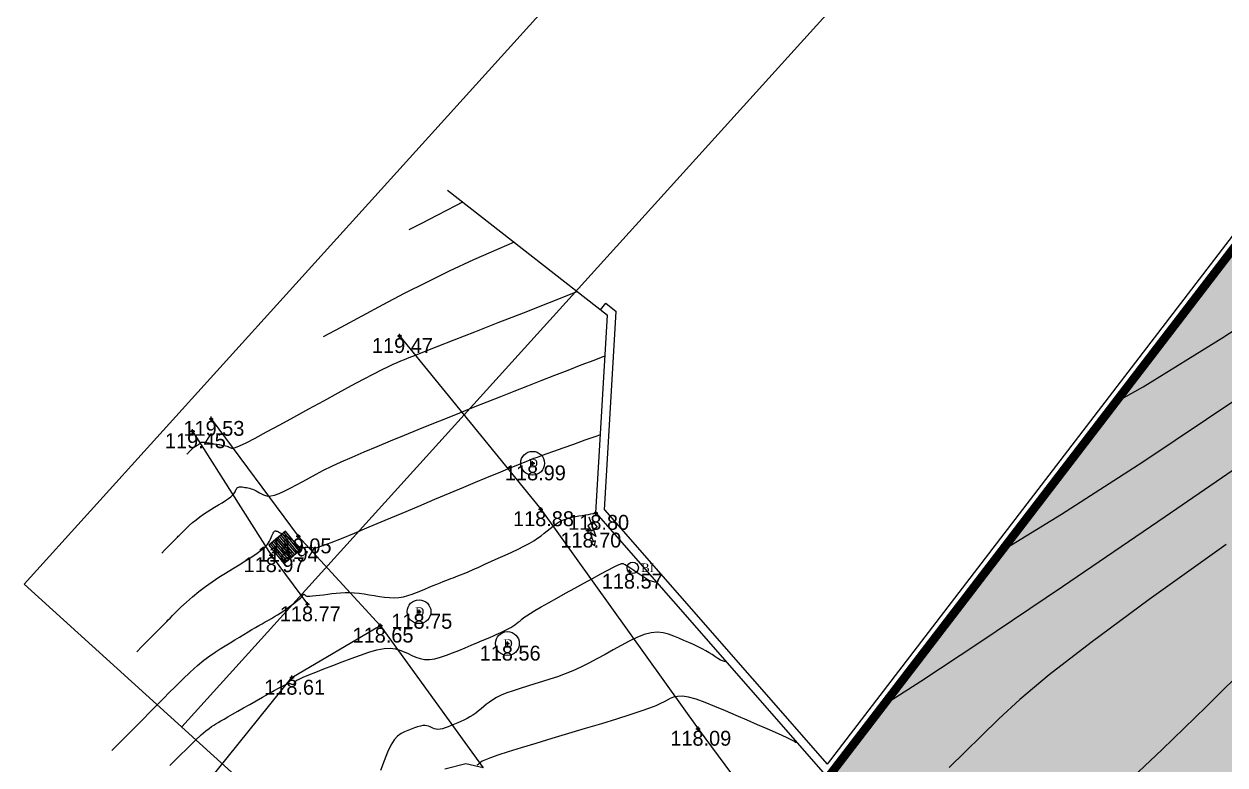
# Model space of a CAD drawing. Extents: x -85466713 to -87592, y -94413748 to -55832.
# Drawn here: x -87709.58 to -87681.35, y -65450.46 to -65433.05 of the extents above; entities that cross this region are included whole.
import ezdxf
from ezdxf.enums import TextEntityAlignment as Align

# ---------------------------------------------------------------- set-up
doc = ezdxf.new("R2010")
doc.units = 0
doc.header["$MEASUREMENT"] = 0
doc.header["$PDMODE"] = 34
doc.header["$PDSIZE"] = 0.05
doc.linetypes.add('DASHED', pattern=[70, 50, -20])
doc.layers.add('0_folha', color=7, linetype='Continuous', lineweight=9)
doc.layers.add('0_Limites_Terreno', color=30, linetype='DASHED', lineweight=35)
for name, color, linetype in [('0_tramas piso0', 7, 'Continuous'), ('AG_BOCA_INCENDIO', 7, 'Continuous'), ('CV', 8, 'Continuous'), ('CVD', 6, 'Continuous'), ('LEVTP_BERMA', 6, 'Continuous'), ('LEVTP_ELEC_POSTE_MEDIA_TENSAO', 7, 'Continuous'), ('LEVTP_MURO', 1, 'Continuous'), ('LEVTP_SAN_DOM_CX', 7, 'Continuous'), ('LEVTP_SAN_PLUV_SARJETA', 7, 'Continuous'), ('POINTS', 2, 'Continuous'), ('Z', 1, 'Continuous')]:
    doc.layers.add(name, color=color, linetype=linetype)
doc.styles.add('TIMES NEW ROMAN', font='times.ttf')

# ---------------------------------------------------------------- blocks, each defined once
blk = doc.blocks.new('BOCA DE INCENDIO REDONDA')
at = {"layer": 'AG_BOCA_INCENDIO'}
blk.add_circle((0, 0), 0.134, dxfattribs=at)
at = {"layer": 'AG_BOCA_INCENDIO', "style": 'TIMES NEW ROMAN'}
blk.add_text('BI', height=0.2, dxfattribs=at).set_placement((0.197, -0.097))
blk = doc.blocks.new('POSTE MEDIA TENSAO')
at = {"layer": 'LEVTP_ELEC_POSTE_MEDIA_TENSAO'}
for p, q in [((0.158, 0.094), (0.246, 0.366)), ((-0.092, -0.29), (0.092, 0.29)), ((0.092, 0.29), (0.158, 0.094))]:
    blk.add_line(p, q, dxfattribs=at)
blk.add_lwpolyline([(0.285, 0.492), (0.177, 0.391), (0.318, 0.348)], close=True, dxfattribs=at)
for points in [[(-0.1, 0.095), (0.1, 0.095)], [(-0.1, -0.095), (-0.1, 0.095)], [(0.1, -0.095), (0.1, 0.095)], [(-0.1, -0.095), (0.1, -0.095)]]:
    blk.add_lwpolyline(points, dxfattribs=at)
blk = doc.blocks.new('SARG RECT')
at = {"layer": 'LEVTP_SAN_PLUV_SARJETA'}
for p, q in [((-0.348, 0.348), (-0.348, 0)), ((0.348, 0.348), (-0.348, 0.348)), ((0.348, 0.29), (-0.348, 0.29)), ((0.348, 0.232), (-0.348, 0.232)), ((0.348, 0.174), (-0.348, 0.174)), ((0.348, 0.116), (-0.348, 0.116)), ((0.348, 0.058), (-0.348, 0.058)), ((-0.348, 0), (0.348, 0)), ((0.348, 0), (0.348, 0.348))]:
    blk.add_line(p, q, dxfattribs=at)
blk = doc.blocks.new('CX DOM RED')
at = {"layer": 'LEVTP_SAN_DOM_CX'}
blk.add_circle((118.482, -75.333), 0.28, dxfattribs=at)
at = {"layer": 'LEVTP_SAN_DOM_CX', "style": 'TIMES NEW ROMAN'}
blk.add_text('D', height=0.2, dxfattribs=at).set_placement((118.389, -75.43))

msp = doc.modelspace()

# ---------------------------------------------------------------- hatches: boundary and pattern name
at = {"layer": '0_tramas piso0', "transparency": 33554536}
h = msp.add_hatch(color=55, dxfattribs=at)
h.dxf.hatch_style = 1
edge = h.paths.add_edge_path()
edge.add_line((-87647.703, -65452.904), (-87641.435, -65445.289))
edge.add_line((-87641.435, -65445.289), (-87635.749, -65437.671))
edge.add_line((-87635.749, -65437.671), (-87635.164, -65436.828))
edge.add_line((-87635.164, -65436.828), (-87666.137, -65418.767))
edge.add_line((-87666.137, -65418.767), (-87690.568, -65450.601))
edge.add_line((-87690.568, -65450.601), (-87685.867, -65455.928))
edge.add_line((-87685.867, -65455.928), (-87669.97, -65439.036))
edge.add_line((-87669.97, -65439.036), (-87661.249, -65429.398))
edge.add_line((-87661.249, -65429.398), (-87648.274, -65441.14))
edge.add_line((-87648.274, -65441.14), (-87655.653, -65449.295))
edge.add_line((-87655.653, -65449.295), (-87654.986, -65449.899))
edge.add_line((-87654.986, -65449.899), (-87656.328, -65451.381))
edge.add_line((-87656.328, -65451.381), (-87662.089, -65446.168))
edge.add_line((-87662.089, -65446.168), (-87676.574, -65465.648))
edge.add_arc((-87584.219, -65367.109), 135.054, 226.8557, 232.95013)
edge.add_line((-87665.591, -65474.896), (-87664.429, -65474.511))
edge.add_line((-87664.429, -65474.511), (-87662.084, -65471.827))
edge.add_line((-87662.084, -65471.827), (-87658.074, -65467.226))
edge.add_line((-87658.074, -65467.226), (-87653.499, -65460.459))
edge.add_line((-87653.499, -65460.459), (-87647.703, -65452.904))
edge = h.paths.add_edge_path(flags=17)
edge.add_line((-87663.017, -65445.329), (-87667.282, -65441.469))
edge.add_line((-87667.282, -65441.469), (-87683.541, -65458.563))
edge.add_line((-87683.541, -65458.563), (-87682.435, -65459.817))
edge.add_arc((-87583.44, -65366.282), 136.194, 223.37562, 223.84064)
edge.add_arc((-87574.984, -65357.873), 148.118, 223.92113, 225.75822)
edge.add_line((-87678.324, -65463.985), (-87663.017, -65445.329))

# ---------------------------------------------------------------- linework, layer by layer
at = {"layer": '0_folha'}
for p, q in [((-87669.723, -65402.165), (-87709.58, -65446.208)), ((-87666.016, -65405.52), (-87705.872, -65449.563)), ((-87632.287, -65516.153), (-87709.58, -65446.208))]:
    msp.add_line(p, q, dxfattribs=at)
at = {"layer": '0_Limites_Terreno', "ltscale": 0.02, "const_width": 0.2, "flags": 128}
msp.add_lwpolyline([(-87647.584, -65452.996), (-87641.315, -65445.379), (-87635.629, -65437.761), (-87634.949, -65436.78), (-87666.061, -65418.638), (-87690.688, -65450.759), (-87691.578, -65451.874), (-87687.085, -65456.837), (-87685.113, -65459.47), (-87682.126, -65462.883), (-87679.652, -65465.174), (-87677.273, -65467.098), (-87672.38, -65470.618), (-87666.894, -65474.203), (-87665.591, -65475.054), (-87664.343, -65474.641), (-87661.971, -65471.926), (-87657.961, -65467.325), (-87653.375, -65460.543)], close=True, dxfattribs=at)
at = {"layer": 'CV', "linetype": 'Continuous'}
for points in [[(-87658.864, -65426.609, 0), (-87665.052, -65430.897, 0), (-87667.518, -65432.593, 0), (-87670.201, -65434.436, 0), (-87672.992, -65436.354, 0), (-87672.992, -65436.354, 0), (-87675.788, -65438.272, 0), (-87678.494, -65440.122, 0), (-87681.023, -65441.835, 0), (-87683.285, -65443.343, 0), (-87685.193, -65444.576, 0), (-87685.193, -65444.576, 0), (-87686.614, -65445.444, 0)], [(-87666.984, -65433.8, 0), (-87667.696, -65434.291, 0), (-87670.704, -65436.357, 0), (-87673.835, -65438.508, 0), (-87673.835, -65438.508, 0), (-87676.967, -65440.658, 0), (-87679.98, -65442.725, 0), (-87682.755, -65444.624, 0), (-87685.172, -65446.27, 0), (-87687.115, -65447.581, 0), (-87687.115, -65447.581, 0), (-87688.502, -65448.5, 0), (-87689.394, -65449.07, 0)], [(-87699.275, -65437.23, 0), (-87699.437, -65437.317, 0), (-87699.857, -65437.54, 0), (-87700.237, -65437.738, 0), (-87700.531, -65437.885, 0)], [(-87698.061, -65438.177, 0), (-87698.418, -65438.327, 0), (-87699.018, -65438.591, 0), (-87699.018, -65438.591, 0), (-87699.584, -65438.854, 0), (-87700.123, -65439.119, 0), (-87700.641, -65439.383, 0), (-87701.144, -65439.648, 0), (-87701.641, -65439.913, 0), (-87701.641, -65439.913, 0), (-87702.133, -65440.175, 0), (-87702.548, -65440.395, 0)], [(-87683.931, -65441.945, 0), (-87683.271, -65441.571, 0), (-87683.271, -65441.571, 0), (-87681.398, -65440.415, 0), (-87679.291, -65439.047, 0)], [(-87705.754, -65443.158, 0), (-87705.742, -65443.145, 0), (-87705.733, -65443.136, 0), (-87705.722, -65443.125, 0), (-87705.711, -65443.114, 0), (-87705.7, -65443.103, 0), (-87705.691, -65443.094, 0), (-87705.691, -65443.094, 0), (-87705.685, -65443.088, 0), (-87705.681, -65443.083, 0), (-87705.677, -65443.08, 0), (-87705.672, -65443.075, 0), (-87705.666, -65443.069, 0), (-87705.666, -65443.069, 0), (-87705.657, -65443.06, 0), (-87705.646, -65443.048, 0), (-87705.632, -65443.036, 0), (-87705.617, -65443.022, 0), (-87705.602, -65443.009, 0), (-87705.602, -65443.009, 0), (-87705.586, -65442.997, 0), (-87705.569, -65442.985, 0), (-87705.552, -65442.975, 0), (-87705.536, -65442.964, 0), (-87705.519, -65442.954, 0), (-87705.519, -65442.954, 0), (-87705.502, -65442.943, 0), (-87705.486, -65442.933, 0), (-87705.471, -65442.924, 0), (-87705.458, -65442.915, 0), (-87705.447, -65442.907, 0), (-87705.447, -65442.907, 0), (-87705.439, -65442.901, 0), (-87705.434, -65442.895, 0), (-87705.43, -65442.89, 0), (-87705.427, -65442.885, 0), (-87705.426, -65442.881, 0), (-87705.426, -65442.881, 0), (-87705.423, -65442.877, 0), (-87705.419, -65442.873, 0), (-87705.41, -65442.871, 0), (-87705.393, -65442.87, 0), (-87705.367, -65442.872, 0), (-87705.367, -65442.872, 0), (-87705.33, -65442.876, 0), (-87705.284, -65442.882, 0), (-87705.23, -65442.891, 0), (-87705.172, -65442.9, 0), (-87705.111, -65442.91, 0), (-87705.111, -65442.91, 0), (-87705.05, -65442.92, 0), (-87704.991, -65442.93, 0), (-87704.936, -65442.94, 0), (-87704.886, -65442.95, 0), (-87704.843, -65442.96, 0), (-87704.843, -65442.96, 0), (-87704.808, -65442.969, 0), (-87704.78, -65442.979, 0), (-87704.758, -65442.989, 0), (-87704.739, -65442.998, 0), (-87704.722, -65443.008, 0), (-87704.722, -65443.008, 0), (-87704.703, -65443.016, 0), (-87704.671, -65443.016, 0), (-87704.612, -65443, 0), (-87704.513, -65442.96, 0), (-87704.36, -65442.887, 0), (-87704.36, -65442.887, 0), (-87704.145, -65442.777, 0), (-87703.877, -65442.634, 0), (-87703.569, -65442.467, 0), (-87703.234, -65442.284, 0), (-87702.885, -65442.093, 0), (-87702.885, -65442.093, 0), (-87702.536, -65441.902, 0), (-87702.198, -65441.717, 0), (-87701.881, -65441.545, 0), (-87701.597, -65441.392, 0), (-87701.356, -65441.264, 0), (-87701.356, -65441.264, 0), (-87701.164, -65441.166, 0), (-87701.016, -65441.093, 0), (-87700.9, -65441.04, 0), (-87700.806, -65440.999, 0), (-87700.722, -65440.964, 0), (-87700.722, -65440.964, 0), (-87700.636, -65440.929, 0), (-87700.53, -65440.886, 0), (-87700.38, -65440.827, 0), (-87700.166, -65440.742, 0), (-87699.867, -65440.624, 0), (-87699.867, -65440.624, 0), (-87699.468, -65440.467, 0), (-87698.983, -65440.277, 0), (-87698.434, -65440.063, 0), (-87697.842, -65439.831, 0), (-87697.229, -65439.591, 0), (-87697.229, -65439.591, 0), (-87696.615, -65439.351, 0), (-87696.576, -65439.335, 0)], [(-87706.341, -65445.479, 0), (-87706.275, -65445.411, 0), (-87706.228, -65445.364, 0), (-87706.172, -65445.307, 0), (-87706.112, -65445.247, 0), (-87706.056, -65445.19, 0), (-87706.009, -65445.143, 0), (-87706.009, -65445.143, 0), (-87705.976, -65445.109, 0), (-87705.953, -65445.086, 0), (-87705.932, -65445.065, 0), (-87705.909, -65445.042, 0), (-87705.876, -65445.008, 0), (-87705.876, -65445.008, 0), (-87705.829, -65444.961, 0), (-87705.768, -65444.901, 0), (-87705.697, -65444.834, 0), (-87705.619, -65444.764, 0), (-87705.536, -65444.695, 0), (-87705.536, -65444.695, 0), (-87705.451, -65444.63, 0), (-87705.364, -65444.569, 0), (-87705.276, -65444.511, 0), (-87705.188, -65444.456, 0), (-87705.099, -65444.401, 0), (-87705.099, -65444.401, 0), (-87705.011, -65444.347, 0), (-87704.925, -65444.295, 0), (-87704.846, -65444.245, 0), (-87704.777, -65444.198, 0), (-87704.721, -65444.157, 0), (-87704.721, -65444.157, 0), (-87704.679, -65444.122, 0), (-87704.65, -65444.091, 0), (-87704.63, -65444.065, 0), (-87704.617, -65444.041, 0), (-87704.607, -65444.018, 0), (-87704.607, -65444.018, 0), (-87704.598, -65443.996, 0), (-87704.587, -65443.975, 0), (-87704.574, -65443.956, 0), (-87704.559, -65443.941, 0), (-87704.539, -65443.93, 0), (-87704.539, -65443.93, 0), (-87704.515, -65443.924, 0), (-87704.486, -65443.923, 0), (-87704.455, -65443.925, 0), (-87704.421, -65443.929, 0), (-87704.387, -65443.935, 0), (-87704.387, -65443.935, 0), (-87704.352, -65443.941, 0), (-87704.317, -65443.947, 0), (-87704.281, -65443.955, 0), (-87704.244, -65443.966, 0), (-87704.206, -65443.979, 0), (-87704.206, -65443.979, 0), (-87704.167, -65443.996, 0), (-87704.126, -65444.016, 0), (-87704.084, -65444.038, 0), (-87704.041, -65444.062, 0), (-87703.998, -65444.086, 0), (-87703.998, -65444.086, 0), (-87703.954, -65444.11, 0), (-87703.906, -65444.129, 0), (-87703.849, -65444.14, 0), (-87703.78, -65444.138, 0), (-87703.693, -65444.119, 0), (-87703.693, -65444.119, 0), (-87703.585, -65444.08, 0), (-87703.461, -65444.023, 0), (-87703.323, -65443.954, 0), (-87703.177, -65443.876, 0), (-87703.026, -65443.794, 0), (-87703.026, -65443.794, 0), (-87702.873, -65443.71, 0), (-87702.714, -65443.625, 0), (-87702.54, -65443.535, 0), (-87702.346, -65443.44, 0), (-87702.123, -65443.337, 0), (-87702.123, -65443.337, 0), (-87701.868, -65443.224, 0), (-87701.585, -65443.103, 0), (-87701.281, -65442.976, 0), (-87700.963, -65442.845, 0), (-87700.638, -65442.712, 0), (-87700.638, -65442.712, 0), (-87700.312, -65442.579, 0), (-87699.986, -65442.446, 0), (-87699.661, -65442.314, 0), (-87699.338, -65442.183, 0), (-87699.015, -65442.054, 0), (-87699.015, -65442.054, 0), (-87698.694, -65441.926, 0), (-87698.375, -65441.8, 0), (-87698.056, -65441.675, 0), (-87697.739, -65441.55, 0), (-87697.421, -65441.426, 0), (-87697.421, -65441.426, 0), (-87697.104, -65441.302, 0), (-87696.79, -65441.18, 0), (-87696.48, -65441.059, 0), (-87696.176, -65440.943, 0), (-87695.924, -65440.847, 0)], [(-87707.515, -65450.12, 0), (-87707.341, -65449.944, 0), (-87707.218, -65449.82, 0), (-87707.071, -65449.671, 0), (-87706.915, -65449.513, 0), (-87706.767, -65449.364, 0), (-87706.644, -65449.24, 0), (-87706.644, -65449.24, 0), (-87706.558, -65449.152, 0), (-87706.497, -65449.09, 0), (-87706.444, -65449.037, 0), (-87706.382, -65448.975, 0), (-87706.296, -65448.888, 0), (-87706.296, -65448.888, 0), (-87706.173, -65448.763, 0), (-87706.02, -65448.611, 0), (-87705.849, -65448.444, 0), (-87705.673, -65448.278, 0), (-87705.504, -65448.125, 0), (-87705.504, -65448.125, 0), (-87705.351, -65447.998, 0), (-87705.213, -65447.893, 0), (-87705.086, -65447.806, 0), (-87704.967, -65447.729, 0), (-87704.852, -65447.658, 0), (-87704.852, -65447.658, 0), (-87704.738, -65447.589, 0), (-87704.625, -65447.52, 0), (-87704.516, -65447.454, 0), (-87704.411, -65447.391, 0), (-87704.313, -65447.332, 0), (-87704.313, -65447.332, 0), (-87704.222, -65447.279, 0), (-87704.138, -65447.23, 0), (-87704.059, -65447.184, 0), (-87703.983, -65447.141, 0), (-87703.909, -65447.099, 0), (-87703.909, -65447.099, 0), (-87703.835, -65447.057, 0), (-87703.762, -65447.015, 0), (-87703.691, -65446.973, 0), (-87703.623, -65446.932, 0), (-87703.558, -65446.892, 0), (-87703.558, -65446.892, 0), (-87703.499, -65446.852, 0), (-87703.443, -65446.814, 0), (-87703.39, -65446.775, 0), (-87703.339, -65446.737, 0), (-87703.289, -65446.7, 0), (-87703.289, -65446.7, 0), (-87703.24, -65446.662, 0), (-87703.192, -65446.626, 0), (-87703.149, -65446.592, 0), (-87703.11, -65446.561, 0), (-87703.079, -65446.536, 0), (-87703.079, -65446.536, 0), (-87703.057, -65446.516, 0), (-87703.043, -65446.501, 0), (-87703.033, -65446.489, 0), (-87703.028, -65446.479, 0), (-87703.024, -65446.471, 0), (-87703.024, -65446.471, 0), (-87703.021, -65446.464, 0), (-87703.018, -65446.456, 0), (-87703.014, -65446.45, 0), (-87703.01, -65446.446, 0), (-87703.005, -65446.445, 0), (-87703.005, -65446.445, 0), (-87703, -65446.446, 0), (-87702.994, -65446.45, 0), (-87702.987, -65446.456, 0), (-87702.981, -65446.463, 0), (-87702.974, -65446.471, 0), (-87702.974, -65446.471, 0), (-87702.966, -65446.478, 0), (-87702.955, -65446.485, 0), (-87702.936, -65446.49, 0), (-87702.907, -65446.493, 0), (-87702.862, -65446.492, 0), (-87702.862, -65446.492, 0), (-87702.8, -65446.488, 0), (-87702.723, -65446.48, 0), (-87702.635, -65446.47, 0), (-87702.54, -65446.458, 0), (-87702.441, -65446.445, 0), (-87702.441, -65446.445, 0), (-87702.341, -65446.432, 0), (-87702.241, -65446.42, 0), (-87702.139, -65446.412, 0), (-87702.034, -65446.407, 0), (-87701.927, -65446.407, 0), (-87701.927, -65446.407, 0), (-87701.815, -65446.413, 0), (-87701.701, -65446.424, 0), (-87701.584, -65446.44, 0), (-87701.465, -65446.457, 0), (-87701.346, -65446.477, 0), (-87701.346, -65446.477, 0), (-87701.227, -65446.496, 0), (-87701.108, -65446.512, 0), (-87700.991, -65446.524, 0), (-87700.877, -65446.528, 0), (-87700.766, -65446.523, 0), (-87700.766, -65446.523, 0), (-87700.659, -65446.506, 0), (-87700.555, -65446.479, 0), (-87700.453, -65446.445, 0), (-87700.353, -65446.407, 0), (-87700.254, -65446.365, 0), (-87700.254, -65446.365, 0), (-87700.155, -65446.324, 0), (-87700.058, -65446.283, 0), (-87699.965, -65446.244, 0), (-87699.878, -65446.208, 0), (-87699.797, -65446.175, 0), (-87699.797, -65446.175, 0), (-87699.726, -65446.147, 0), (-87699.662, -65446.122, 0), (-87699.603, -65446.099, 0), (-87699.548, -65446.078, 0), (-87699.495, -65446.059, 0), (-87699.495, -65446.059, 0), (-87699.441, -65446.038, 0), (-87699.383, -65446.016, 0), (-87699.317, -65445.99, 0), (-87699.237, -65445.957, 0), (-87699.141, -65445.917, 0), (-87699.141, -65445.917, 0), (-87699.025, -65445.866, 0), (-87698.891, -65445.807, 0), (-87698.745, -65445.742, 0), (-87698.59, -65445.672, 0), (-87698.431, -65445.601, 0), (-87698.431, -65445.601, 0), (-87698.271, -65445.529, 0), (-87698.116, -65445.458, 0), (-87697.967, -65445.388, 0), (-87697.829, -65445.319, 0), (-87697.706, -65445.254, 0), (-87697.706, -65445.254, 0), (-87697.6, -65445.191, 0), (-87697.507, -65445.13, 0), (-87697.426, -65445.072, 0), (-87697.352, -65445.014, 0), (-87697.282, -65444.957, 0), (-87697.282, -65444.957, 0), (-87697.212, -65444.901, 0), (-87697.141, -65444.846, 0), (-87697.07, -65444.795, 0), (-87696.998, -65444.749, 0), (-87696.924, -65444.71, 0), (-87696.924, -65444.71, 0), (-87696.849, -65444.679, 0), (-87696.772, -65444.655, 0), (-87696.694, -65444.636, 0), (-87696.616, -65444.621, 0), (-87696.537, -65444.608, 0), (-87696.537, -65444.608, 0), (-87696.458, -65444.594, 0), (-87696.383, -65444.582, 0), (-87696.314, -65444.57, 0), (-87696.254, -65444.561, 0), (-87696.207, -65444.553, 0), (-87696.207, -65444.553, 0), (-87696.174, -65444.548, 0), (-87696.154, -65444.545, 0), (-87696.143, -65444.544, 0), (-87696.138, -65444.543, 0), (-87696.136, -65444.544, 0), (-87696.136, -65444.544, 0), (-87696.135, -65444.544, 0), (-87696.134, -65444.544, 0), (-87696.133, -65444.545, 0), (-87696.132, -65444.545, 0), (-87696.131, -65444.546, 0), (-87696.131, -65444.546, 0), (-87696.13, -65444.546, 0), (-87696.129, -65444.547, 0), (-87696.128, -65444.547, 0), (-87696.127, -65444.548, 0), (-87696.126, -65444.549, 0), (-87696.126, -65444.549, 0), (-87696.125, -65444.548, 0)], [(-87706.149, -65450.468, 0), (-87705.939, -65450.258, 0), (-87705.733, -65450.055, 0), (-87705.553, -65449.88, 0), (-87705.553, -65449.88, 0), (-87705.412, -65449.75, 0), (-87705.308, -65449.659, 0), (-87705.23, -65449.598, 0), (-87705.17, -65449.556, 0), (-87705.119, -65449.525, 0), (-87705.119, -65449.525, 0), (-87705.069, -65449.494, 0), (-87705.015, -65449.462, 0), (-87704.953, -65449.425, 0), (-87704.879, -65449.381, 0), (-87704.789, -65449.329, 0), (-87704.789, -65449.329, 0), (-87704.681, -65449.266, 0), (-87704.556, -65449.195, 0), (-87704.419, -65449.117, 0), (-87704.274, -65449.035, 0), (-87704.126, -65448.95, 0), (-87704.126, -65448.95, 0), (-87703.977, -65448.866, 0), (-87703.834, -65448.785, 0), (-87703.702, -65448.712, 0), (-87703.586, -65448.649, 0), (-87703.492, -65448.601, 0), (-87703.492, -65448.601, 0), (-87703.423, -65448.57, 0), (-87703.375, -65448.553, 0), (-87703.344, -65448.547, 0), (-87703.323, -65448.548, 0), (-87703.308, -65448.552, 0), (-87703.308, -65448.552, 0), (-87703.294, -65448.557, 0), (-87703.28, -65448.562, 0), (-87703.267, -65448.565, 0), (-87703.256, -65448.566, 0), (-87703.246, -65448.564, 0), (-87703.246, -65448.564, 0), (-87703.238, -65448.559, 0), (-87703.231, -65448.551, 0), (-87703.226, -65448.541, 0), (-87703.222, -65448.53, 0), (-87703.218, -65448.518, 0), (-87703.218, -65448.518, 0), (-87703.213, -65448.505, 0), (-87703.199, -65448.49, 0), (-87703.168, -65448.468, 0), (-87703.111, -65448.439, 0), (-87703.02, -65448.397, 0), (-87703.02, -65448.397, 0), (-87702.888, -65448.342, 0), (-87702.723, -65448.276, 0), (-87702.531, -65448.201, 0), (-87702.322, -65448.12, 0), (-87702.105, -65448.037, 0), (-87702.105, -65448.037, 0), (-87701.887, -65447.954, 0), (-87701.674, -65447.876, 0), (-87701.471, -65447.808, 0), (-87701.284, -65447.756, 0), (-87701.117, -65447.724, 0), (-87701.117, -65447.724, 0), (-87700.973, -65447.717, 0), (-87700.851, -65447.731, 0), (-87700.743, -65447.76, 0), (-87700.646, -65447.799, 0), (-87700.553, -65447.843, 0), (-87700.553, -65447.843, 0), (-87700.462, -65447.888, 0), (-87700.368, -65447.929, 0), (-87700.269, -65447.96, 0), (-87700.164, -65447.98, 0), (-87700.05, -65447.982, 0), (-87700.05, -65447.982, 0), (-87699.925, -65447.964, 0), (-87699.792, -65447.929, 0), (-87699.652, -65447.881, 0), (-87699.507, -65447.825, 0), (-87699.361, -65447.765, 0), (-87699.361, -65447.765, 0), (-87699.214, -65447.704, 0), (-87699.072, -65447.645, 0), (-87698.937, -65447.588, 0), (-87698.814, -65447.537, 0), (-87698.706, -65447.491, 0), (-87698.706, -65447.491, 0), (-87698.617, -65447.453, 0), (-87698.543, -65447.421, 0), (-87698.48, -65447.394, 0), (-87698.426, -65447.37, 0), (-87698.375, -65447.347, 0), (-87698.375, -65447.347, 0), (-87698.326, -65447.325, 0), (-87698.276, -65447.302, 0), (-87698.227, -65447.278, 0), (-87698.18, -65447.253, 0), (-87698.133, -65447.226, 0), (-87698.133, -65447.226, 0), (-87698.088, -65447.197, 0), (-87698.045, -65447.166, 0), (-87698.003, -65447.134, 0), (-87697.961, -65447.101, 0), (-87697.92, -65447.068, 0), (-87697.92, -65447.068, 0), (-87697.878, -65447.034, 0), (-87697.829, -65446.996, 0), (-87697.765, -65446.952, 0), (-87697.681, -65446.898, 0), (-87697.569, -65446.829, 0), (-87697.569, -65446.829, 0), (-87697.424, -65446.745, 0), (-87697.251, -65446.647, 0), (-87697.057, -65446.539, 0), (-87696.85, -65446.423, 0), (-87696.635, -65446.305, 0), (-87696.635, -65446.305, 0), (-87696.42, -65446.186, 0), (-87696.214, -65446.073, 0), (-87696.024, -65445.969, 0), (-87695.858, -65445.88, 0), (-87695.726, -65445.811, 0), (-87695.726, -65445.811, 0), (-87695.631, -65445.765, 0), (-87695.57, -65445.739, 0), (-87695.532, -65445.727, 0), (-87695.512, -65445.725, 0), (-87695.499, -65445.728, 0), (-87695.499, -65445.728, 0), (-87695.488, -65445.732, 0), (-87695.473, -65445.738, 0), (-87695.452, -65445.75, 0), (-87695.421, -65445.768, 0), (-87695.377, -65445.795, 0), (-87695.377, -65445.795, 0), (-87695.319, -65445.833, 0), (-87695.248, -65445.88, 0), (-87695.167, -65445.934, 0), (-87695.081, -65445.993, 0), (-87694.99, -65446.054, 0), (-87694.99, -65446.054, 0), (-87694.894, -65446.113, 0), (-87694.76, -65446.154, 0), (-87694.718, -65446.155, 0)], [(-87693.077, -65448.03, 0), (-87693.118, -65448.027, 0), (-87693.207, -65447.995, 0), (-87693.275, -65447.954, 0), (-87693.275, -65447.954, 0), (-87693.339, -65447.91, 0), (-87693.406, -65447.866, 0), (-87693.477, -65447.821, 0), (-87693.555, -65447.776, 0), (-87693.641, -65447.729, 0), (-87693.641, -65447.729, 0), (-87693.737, -65447.681, 0), (-87693.842, -65447.631, 0), (-87693.954, -65447.581, 0), (-87694.069, -65447.53, 0), (-87694.187, -65447.478, 0), (-87694.187, -65447.478, 0), (-87694.305, -65447.428, 0), (-87694.427, -65447.384, 0), (-87694.554, -65447.353, 0), (-87694.69, -65447.341, 0), (-87694.838, -65447.354, 0), (-87694.838, -65447.354, 0), (-87694.999, -65447.396, 0), (-87695.173, -65447.464, 0), (-87695.354, -65447.55, 0), (-87695.542, -65447.65, 0), (-87695.733, -65447.755, 0), (-87695.733, -65447.755, 0), (-87695.923, -65447.862, 0), (-87696.114, -65447.966, 0), (-87696.303, -65448.066, 0), (-87696.491, -65448.159, 0), (-87696.676, -65448.244, 0), (-87696.676, -65448.244, 0), (-87696.859, -65448.319, 0), (-87697.039, -65448.386, 0), (-87697.217, -65448.446, 0), (-87697.395, -65448.501, 0), (-87697.572, -65448.555, 0), (-87697.572, -65448.555, 0), (-87697.748, -65448.608, 0), (-87697.919, -65448.661, 0), (-87698.082, -65448.714, 0), (-87698.231, -65448.767, 0), (-87698.361, -65448.82, 0), (-87698.361, -65448.82, 0), (-87698.471, -65448.873, 0), (-87698.562, -65448.926, 0), (-87698.639, -65448.979, 0), (-87698.708, -65449.031, 0), (-87698.771, -65449.084, 0), (-87698.771, -65449.084, 0), (-87698.835, -65449.137, 0), (-87698.898, -65449.188, 0), (-87698.963, -65449.238, 0), (-87699.029, -65449.286, 0), (-87699.097, -65449.33, 0), (-87699.097, -65449.33, 0), (-87699.167, -65449.369, 0), (-87699.239, -65449.406, 0), (-87699.312, -65449.44, 0), (-87699.386, -65449.472, 0), (-87699.461, -65449.503, 0), (-87699.461, -65449.503, 0), (-87699.536, -65449.534, 0), (-87699.609, -65449.563, 0), (-87699.678, -65449.588, 0), (-87699.743, -65449.607, 0), (-87699.801, -65449.619, 0), (-87699.801, -65449.619, 0), (-87699.851, -65449.622, 0), (-87699.894, -65449.618, 0), (-87699.933, -65449.607, 0), (-87699.968, -65449.593, 0), (-87700.001, -65449.577, 0), (-87700.001, -65449.577, 0), (-87700.034, -65449.561, 0), (-87700.069, -65449.547, 0), (-87700.108, -65449.536, 0), (-87700.152, -65449.531, 0), (-87700.204, -65449.534, 0), (-87700.204, -65449.534, 0), (-87700.264, -65449.545, 0), (-87700.332, -65449.564, 0), (-87700.405, -65449.589, 0), (-87700.482, -65449.617, 0), (-87700.56, -65449.647, 0), (-87700.56, -65449.647, 0), (-87700.639, -65449.679, 0), (-87700.718, -65449.72, 0), (-87700.798, -65449.779, 0), (-87700.877, -65449.866, 0), (-87700.957, -65449.99, 0), (-87700.957, -65449.99, 0), (-87701.038, -65450.157, 0), (-87701.118, -65450.361, 0), (-87701.199, -65450.592, 0)], [(-87680.735, -65448.04, 0), (-87681.794, -65449.092, 0), (-87682.824, -65450.097, 0), (-87683.798, -65451.012, 0)], [(-87691.406, -65449.939, 0), (-87691.418, -65449.938, 0), (-87691.444, -65449.929, 0), (-87691.465, -65449.916, 0), (-87691.465, -65449.916, 0), (-87691.486, -65449.903, 0), (-87691.516, -65449.885, 0), (-87691.565, -65449.859, 0), (-87691.643, -65449.822, 0), (-87691.758, -65449.769, 0), (-87691.758, -65449.769, 0), (-87691.917, -65449.698, 0), (-87692.115, -65449.611, 0), (-87692.34, -65449.513, 0), (-87692.584, -65449.406, 0), (-87692.838, -65449.296, 0), (-87692.838, -65449.296, 0), (-87693.092, -65449.186, 0), (-87693.339, -65449.082, 0), (-87693.57, -65448.99, 0), (-87693.78, -65448.916, 0), (-87693.959, -65448.866, 0), (-87693.959, -65448.866, 0), (-87694.104, -65448.844, 0), (-87694.22, -65448.846, 0), (-87694.312, -65448.865, 0), (-87694.39, -65448.897, 0), (-87694.461, -65448.935, 0), (-87694.461, -65448.935, 0), (-87694.532, -65448.974, 0), (-87694.617, -65449.016, 0), (-87694.727, -65449.065, 0), (-87694.877, -65449.124, 0), (-87695.078, -65449.195, 0), (-87695.078, -65449.195, 0), (-87695.34, -65449.281, 0), (-87695.654, -65449.379, 0), (-87696.007, -65449.488, 0), (-87696.386, -65449.602, 0), (-87696.778, -65449.72, 0), (-87696.778, -65449.72, 0), (-87697.17, -65449.838, 0), (-87697.547, -65449.952, 0), (-87697.894, -65450.058, 0), (-87698.197, -65450.153, 0), (-87698.442, -65450.232, 0), (-87698.442, -65450.232, 0), (-87698.618, -65450.293, 0), (-87698.735, -65450.339, 0), (-87698.808, -65450.373, 0), (-87698.851, -65450.4, 0), (-87698.88, -65450.422, 0), (-87698.88, -65450.422, 0), (-87698.906, -65450.444, 0), (-87698.933, -65450.467, 0)]]:
    msp.add_polyline3d(points, dxfattribs=at)
at = {"layer": 'CVD', "linetype": 'Continuous'}
for points in [[(-87706.928, -65447.799, 0), (-87706.808, -65447.678, 0), (-87706.723, -65447.592, 0), (-87706.621, -65447.489, 0), (-87706.513, -65447.38, 0), (-87706.411, -65447.277, 0), (-87706.327, -65447.191, 0), (-87706.327, -65447.191, 0), (-87706.267, -65447.131, 0), (-87706.225, -65447.088, 0), (-87706.188, -65447.051, 0), (-87706.146, -65447.008, 0), (-87706.086, -65446.948, 0), (-87706.086, -65446.948, 0), (-87706, -65446.862, 0), (-87705.891, -65446.754, 0), (-87705.763, -65446.633, 0), (-87705.621, -65446.505, 0), (-87705.471, -65446.38, 0), (-87705.471, -65446.38, 0), (-87705.316, -65446.262, 0), (-87705.159, -65446.152, 0), (-87705, -65446.048, 0), (-87704.84, -65445.948, 0), (-87704.679, -65445.849, 0), (-87704.679, -65445.849, 0), (-87704.519, -65445.752, 0), (-87704.365, -65445.656, 0), (-87704.222, -65445.565, 0), (-87704.096, -65445.481, 0), (-87703.994, -65445.407, 0), (-87703.994, -65445.407, 0), (-87703.918, -65445.343, 0), (-87703.866, -65445.288, 0), (-87703.831, -65445.24, 0), (-87703.807, -65445.197, 0), (-87703.789, -65445.156, 0), (-87703.789, -65445.156, 0), (-87703.772, -65445.115, 0), (-87703.755, -65445.077, 0), (-87703.739, -65445.042, 0), (-87703.724, -65445.011, 0), (-87703.711, -65444.988, 0), (-87703.711, -65444.988, 0), (-87703.699, -65444.972, 0), (-87703.689, -65444.963, 0), (-87703.679, -65444.959, 0), (-87703.671, -65444.959, 0), (-87703.662, -65444.96, 0), (-87703.662, -65444.96, 0), (-87703.654, -65444.961, 0), (-87703.644, -65444.963, 0), (-87703.632, -65444.967, 0), (-87703.617, -65444.973, 0), (-87703.598, -65444.982, 0), (-87703.598, -65444.982, 0), (-87703.573, -65444.995, 0), (-87703.544, -65445.011, 0), (-87703.512, -65445.028, 0), (-87703.478, -65445.048, 0), (-87703.442, -65445.068, 0), (-87703.442, -65445.068, 0), (-87703.407, -65445.089, 0), (-87703.372, -65445.109, 0), (-87703.339, -65445.129, 0), (-87703.308, -65445.149, 0), (-87703.28, -65445.169, 0), (-87703.28, -65445.169, 0), (-87703.255, -65445.189, 0), (-87703.234, -65445.208, 0), (-87703.214, -65445.227, 0), (-87703.197, -65445.246, 0), (-87703.18, -65445.266, 0), (-87703.18, -65445.266, 0), (-87703.163, -65445.285, 0), (-87703.146, -65445.303, 0), (-87703.129, -65445.319, 0), (-87703.111, -65445.333, 0), (-87703.093, -65445.343, 0), (-87703.093, -65445.343, 0), (-87703.075, -65445.349, 0), (-87703.056, -65445.352, 0), (-87703.037, -65445.352, 0), (-87703.018, -65445.351, 0), (-87702.999, -65445.349, 0), (-87702.999, -65445.349, 0), (-87702.98, -65445.346, 0), (-87702.96, -65445.344, 0), (-87702.94, -65445.342, 0), (-87702.92, -65445.341, 0), (-87702.899, -65445.341, 0), (-87702.899, -65445.341, 0), (-87702.878, -65445.342, 0), (-87702.855, -65445.345, 0), (-87702.833, -65445.348, 0), (-87702.81, -65445.351, 0), (-87702.787, -65445.355, 0), (-87702.787, -65445.355, 0), (-87702.761, -65445.357, 0), (-87702.721, -65445.353, 0), (-87702.65, -65445.335, 0), (-87702.535, -65445.297, 0), (-87702.361, -65445.232, 0), (-87702.361, -65445.232, 0), (-87702.117, -65445.135, 0), (-87701.814, -65445.01, 0), (-87701.466, -65444.866, 0), (-87701.088, -65444.707, 0), (-87700.695, -65444.542, 0), (-87700.695, -65444.542, 0), (-87700.302, -65444.377, 0), (-87699.921, -65444.216, 0), (-87699.563, -65444.066, 0), (-87699.24, -65443.93, 0), (-87698.964, -65443.815, 0), (-87698.964, -65443.815, 0), (-87698.743, -65443.723, 0), (-87698.569, -65443.65, 0), (-87698.43, -65443.593, 0), (-87698.315, -65443.546, 0), (-87698.211, -65443.503, 0), (-87698.211, -65443.503, 0), (-87698.11, -65443.462, 0), (-87698.012, -65443.422, 0), (-87697.921, -65443.385, 0), (-87697.84, -65443.352, 0), (-87697.773, -65443.324, 0), (-87697.773, -65443.324, 0), (-87697.721, -65443.303, 0), (-87697.682, -65443.288, 0), (-87697.654, -65443.276, 0), (-87697.632, -65443.268, 0), (-87697.614, -65443.261, 0), (-87697.614, -65443.261, 0), (-87697.594, -65443.253, 0), (-87697.564, -65443.242, 0), (-87697.512, -65443.223, 0), (-87697.429, -65443.193, 0), (-87697.303, -65443.147, 0), (-87697.303, -65443.147, 0), (-87697.127, -65443.085, 0), (-87696.909, -65443.007, 0), (-87696.659, -65442.918, 0), (-87696.388, -65442.822, 0), (-87696.107, -65442.721, 0), (-87696.107, -65442.721, 0), (-87696.031, -65442.694, 0)], [(-87681.32, -65445.275, 0), (-87683.134, -65446.569, 0), (-87683.134, -65446.569, 0), (-87684.499, -65447.578, 0), (-87685.479, -65448.341, 0), (-87686.17, -65448.92, 0), (-87686.669, -65449.376, 0), (-87687.072, -65449.771, 0), (-87687.072, -65449.771, 0), (-87687.456, -65450.153, 0), (-87687.831, -65450.519, 0)]]:
    msp.add_polyline3d(points, dxfattribs=at)
at = {"layer": 'LEVTP_BERMA', "linetype": 'Continuous'}
for p, q in [((-87700.75, -65440.378), (-87697.434, -65444.447)), ((-87705.181, -65442.324), (-87703.133, -65445.085)), ((-87705.617, -65442.615), (-87703.767, -65445.527)), ((-87697.434, -65444.447), (-87693.737, -65449.606)), ((-87703.133, -65445.085), (-87701.206, -65447.182)), ((-87703.767, -65445.527), (-87702.916, -65446.68, 118.77)), ((-87703.283, -65448.407), (-87701.206, -65447.182)), ((-87701.206, -65447.182), (-87698.79, -65450.524)), ((-87705.321, -65450.935), (-87703.283, -65448.407)), ((-87693.737, -65449.606), (-87690.372, -65454.143)), ((-87699.198, -65450.435), (-87699.689, -65450.555)), ((-87698.79, -65450.524), (-87699.198, -65450.435))]:
    msp.add_line(p, q, dxfattribs=at)
at = {"layer": 'LEVTP_MURO', "linetype": 'Continuous'}
for p, q in [((-87666.358, -65418.696), (-87690.698, -65450.443)), ((-87666.061, -65418.638), (-87690.688, -65450.759)), ((-87699.626, -65436.955), (-87695.868, -65439.888)), ((-87696.026, -65439.765), (-87695.905, -65439.61)), ((-87695.934, -65444.462), (-87695.662, -65439.8)), ((-87695.905, -65439.61), (-87695.662, -65439.8)), ((-87696.138, -65444.533), (-87695.868, -65439.888)), ((-87696.138, -65444.533), (-87690.688, -65450.759)), ((-87695.934, -65444.462), (-87690.698, -65450.443))]:
    msp.add_line(p, q, dxfattribs=at)
at = {"layer": 'POINTS'}
for p in [(-87700.75, -65440.378, 119.467), (-87705.181, -65442.324, 119.527), (-87705.617, -65442.615, 119.447), (-87697.625, -65443.37, 118.988), (-87697.434, -65444.447, 118.88), (-87696.138, -65444.533, 118.802), (-87696.321, -65444.949, 118.703), (-87703.435, -65445.281, 118.937), (-87703.133, -65445.085, 119.048), (-87703.767, -65445.527, 118.973), (-87695.348, -65445.914, 118.572), (-87702.916, -65446.68, 118.77), (-87700.295, -65446.857, 118.753), (-87701.206, -65447.182, 118.646), (-87698.218, -65447.606, 118.563), (-87703.283, -65448.407, 118.607), (-87693.737, -65449.606, 118.086)]:
    msp.add_point(p, dxfattribs=at)

# ---------------------------------------------------------------- block references
at = {"layer": 'AG_BOCA_INCENDIO'}
msp.add_blockref('BOCA DE INCENDIO REDONDA', (-87695.272, -65445.827, 118.572), dxfattribs=at)
at = {"layer": 'LEVTP_ELEC_POSTE_MEDIA_TENSAO', "xscale": 0.8, "yscale": 0.8, "zscale": 0.8, "rotation": 216.6368496427453}
msp.add_blockref('POSTE MEDIA TENSAO', (-87696.221, -65444.856), dxfattribs=at)
at = {"layer": 'LEVTP_SAN_DOM_CX'}
for p in [(-87816.107, -65368.037, 118.988), (-87818.777, -65371.524, 118.753), (-87816.7, -65372.273, 118.563)]:
    msp.add_blockref('CX DOM RED', p, dxfattribs=at)
at = {"layer": 'LEVTP_SAN_PLUV_SARJETA', "xscale": 0.8, "yscale": 0.8, "zscale": 0.8, "rotation": 309.5070068362256}
for p in [(-87703.648, -65445.506), (-87703.469, -65445.359)]:
    msp.add_blockref('SARG RECT', p, dxfattribs=at)

# ---------------------------------------------------------------- texts
at = {"layer": 'Z'}
for s, p in [(' 119.47', (-87700.75, -65440.778, 119.467)), (' 119.53', (-87705.181, -65442.724, 119.527)), (' 119.45', (-87705.617, -65443.015, 119.447)), (' 118.99', (-87697.625, -65443.77, 118.988)), (' 118.88', (-87697.434, -65444.847, 118.88)), (' 118.80', (-87696.138, -65444.933, 118.802)), (' 119.05', (-87703.133, -65445.485, 119.048)), (' 118.70', (-87696.321, -65445.349, 118.703)), (' 118.94', (-87703.435, -65445.681, 118.937)), (' 118.97', (-87703.767, -65445.927, 118.973)), (' 118.57', (-87695.348, -65446.314, 118.572)), (' 118.77', (-87702.916, -65447.08, 118.77)), (' 118.75', (-87700.295, -65447.257, 118.753)), (' 118.65', (-87701.206, -65447.582, 118.646)), (' 118.56', (-87698.218, -65448.006, 118.563)), (' 118.61', (-87703.283, -65448.807, 118.607)), (' 118.09', (-87693.737, -65450.006, 118.086))]:
    msp.add_text(s, height=0.35, dxfattribs=at).set_placement(p, align=Align.CENTER)

doc.saveas('drawing.dxf')
